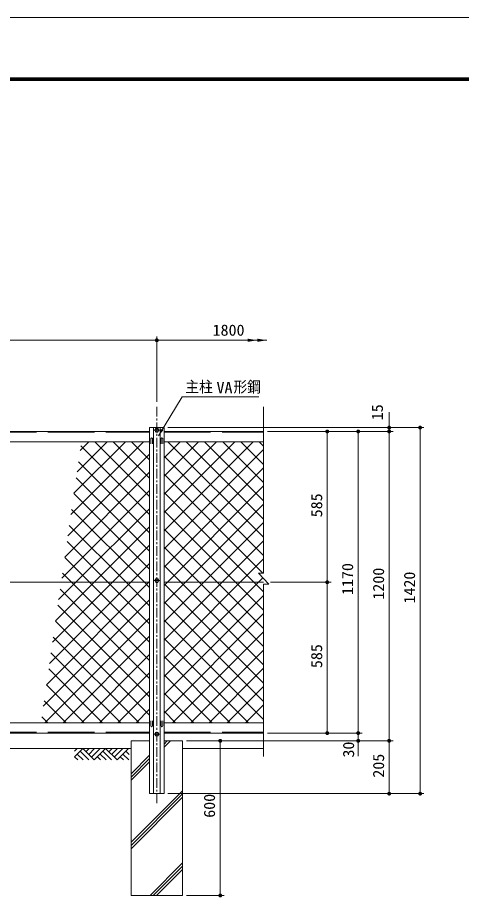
# Model space of a CAD drawing. Units: millimetres, scale not verified. Extents: x -4455 to 4455, y -3150 to 3150.
# Drawn here: x -2056 to -336, y -266 to 3150 of the extents above; entities that cross this region are included whole.
import ezdxf
from ezdxf.enums import TextEntityAlignment as Align

# ---------------------------------------------------------------- set-up
doc = ezdxf.new("R2010")
doc.units = ezdxf.units.MM
doc.header["$LTSCALE"] = 30
doc.linetypes.add('DASHED', pattern=[7.5, 6, -1.5])
doc.linetypes.add('USER1', pattern=[2, 1.25, -0.25, 0.25, -0.25])
for name, color, linetype, lineweight in [('0-1_SUNPOU', 1, 'Continuous', 18), ('0-2_6文字', 7, 'Continuous', 9), ('0-3_4基礎', 4, 'Continuous', 18), ('0-4_5寸法', 1, 'Continuous', 18), ('0-5_1部材', 7, 'Continuous', 18), ('0-6_GL', 7, 'Continuous', 9), ('0-7_中心線', 1, 'USER1', 18), ('0-8_8部品', 7, 'Continuous', 9), ('0-9_0', 7, 'Continuous', 9), ('0-A_2網', 4, 'Continuous', 18), ('0-D_D-TTL', 7, 'Continuous', 9)]:
    doc.layers.add(name, color=color, linetype=linetype, lineweight=lineweight)
doc.styles.add('ＭＳ ゴシック', font='')
doc.styles.get('ＭＳ ゴシック').set_extended_font_data('MS Gothic')

# ---------------------------------------------------------------- blocks, each defined once
blk = doc.blocks.new('M1')
at = {"layer": '0-1_SUNPOU'}
blk.add_line((-7.5, 0), (-57.86, 0), dxfattribs=at)
for points in [[(0, 0), (-7.5, 0), (-7.44, 0.94)], [(0, 0), (-7.44, -0.94), (-7.5, 0)], [(0, 0), (-7.44, 0.94), (-7.26, 1.87)], [(0, 0), (-7.26, -1.87), (-7.44, -0.94)], [(0, 0), (-7.26, 1.87), (-6.97, 2.76)], [(0, 0), (-6.97, -2.76), (-7.26, -1.87)], [(0, 0), (-6.97, 2.76), (-6.57, 3.61)], [(0, 0), (-6.57, -3.61), (-6.97, -2.76)], [(0, 0), (-6.57, 3.61), (-6.07, 4.41)], [(0, 0), (-6.07, -4.41), (-6.57, -3.61)], [(0, 0), (-6.07, 4.41), (-5.47, 5.13)], [(0, 0), (-5.47, -5.13), (-6.07, -4.41)], [(0, 0), (-5.47, 5.13), (-4.78, 5.78)], [(0, 0), (-4.78, -5.78), (-5.47, -5.13)], [(0, 0), (-4.78, 5.78), (-4.02, 6.33)], [(0, 0), (-4.02, -6.33), (-4.78, -5.78)], [(0, 0), (-4.02, 6.33), (-3.19, 6.79)], [(0, 0), (-3.19, -6.79), (-4.02, -6.33)], [(0, 0), (-3.19, 6.79), (-2.32, 7.13)], [(0, 0), (-2.32, -7.13), (-3.19, -6.79)], [(0, 0), (-2.32, 7.13), (-1.41, 7.37)], [(0, 0), (-1.41, -7.37), (-2.32, -7.13)], [(0, 0), (-1.41, 7.37), (-0.47, 7.49)], [(0, 0), (-0.47, -7.49), (-1.41, -7.37)], [(0, 0), (-0.47, 7.49), (0.47, 7.49)], [(0, 0), (0.47, -7.49), (-0.47, -7.49)], [(0, 0), (0.47, 7.49), (1.41, 7.37)], [(0, 0), (1.41, 7.37), (2.32, 7.13)], [(0, 0), (2.32, 7.13), (3.19, 6.79)], [(0, 0), (3.19, 6.79), (4.02, 6.33)], [(0, 0), (4.02, 6.33), (4.78, 5.78)], [(0, 0), (4.78, 5.78), (5.47, 5.13)], [(0, 0), (5.47, 5.13), (6.07, 4.41)], [(0, 0), (6.07, 4.41), (6.57, 3.61)], [(0, 0), (6.57, 3.61), (6.97, 2.76)], [(0, 0), (6.97, 2.76), (7.26, 1.87)], [(0, 0), (7.26, 1.87), (7.44, 0.94)], [(0, 0), (7.44, 0.94), (7.5, 0)], [(0, 0), (1.41, -7.37), (0.47, -7.49)], [(0, 0), (2.32, -7.13), (1.41, -7.37)], [(0, 0), (3.19, -6.79), (2.32, -7.13)], [(0, 0), (4.02, -6.33), (3.19, -6.79)], [(0, 0), (4.78, -5.78), (4.02, -6.33)], [(0, 0), (5.47, -5.13), (4.78, -5.78)], [(0, 0), (6.07, -4.41), (5.47, -5.13)], [(0, 0), (6.57, -3.61), (6.07, -4.41)], [(0, 0), (6.97, -2.76), (6.57, -3.61)], [(0, 0), (7.26, -1.87), (6.97, -2.76)], [(0, 0), (7.44, -0.94), (7.26, -1.87)], [(0, 0), (7.5, 0), (7.44, -0.94)]]:
    blk.add_solid(points, dxfattribs=at)
blk = doc.blocks.new('GL-マーク')
at = {"layer": '0-9_0', "color": 1, "lineweight": 18}
for p, q in [((-418.12, -21.21), (-396.91, 0)), ((-418.12, -63.64), (-354.48, 0)), ((-354.48, 0), (-265.86, -88.62)), ((-304.52, 0), (-329.5, -24.98)), ((-262.09, 0), (-308.29, -46.2)), ((-219.67, 0), (-287.08, -67.41)), ((-177.24, 0), (-265.86, -88.62)), ((-177.24, 0), (-88.62, -88.62)), ((-127.28, 0), (-152.26, -24.98)), ((-84.85, 0), (-131.05, -46.19)), ((-42.43, 0), (-109.83, -67.41)), ((0, 0), (-88.62, -88.62)), ((-418.12, -63.64), (-393.14, -88.62)), ((-396.91, -42.43), (-350.71, -88.62)), ((-375.7, -21.21), (-308.29, -88.62)), ((-240.88, -63.64), (-215.9, -88.62)), ((-219.67, -42.43), (-173.47, -88.62)), ((-198.45, -21.21), (-131.05, -88.62)), ((-38.66, -88.62), (-63.64, -63.64)), ((3.77, -88.62), (-42.43, -42.43)), ((4.99, -47.42), (-21.21, -21.21))]:
    blk.add_line(p, q, dxfattribs=at)

msp = doc.modelspace()

# ---------------------------------------------------------------- linework, layer by layer
at = {"layer": '0-2_6文字'}
msp.add_lwpolyline([(-1121.29, 1679.1), (-1418.97, 1679.1), (-1510.76, 1527.62)], dxfattribs=at)
msp.add_solid([(-1511.8, 1525.91), (-1500.71, 1554.27), (-1491.8, 1548.87)], dxfattribs=at)
at = {"layer": '0-3_4基礎', "color": 7, "lineweight": 9}
for p, q in [((-1616.86, 344.92), (-1616.86, -255.08)), ((-1616.86, 344.92), (-1544.86, 344.92)), ((-1488.86, 344.92), (-1416.86, 344.92)), ((-1416.86, 344.92), (-1416.86, -255.08)), ((-1616.86, -255.08), (-1416.86, -255.08))]:
    msp.add_line(p, q, dxfattribs=at)
at = {"layer": '0-3_4基礎'}
for p, q in [((-1488.86, 319.8), (-1463.74, 344.92)), ((-1488.86, 332.3), (-1476.24, 344.92)), ((-1488.86, 344.8), (-1488.74, 344.92)), ((-1616.86, 216.8), (-1544.86, 288.8)), ((-1616.86, 204.3), (-1544.86, 276.3)), ((-1616.86, 191.8), (-1544.86, 263.8)), ((-1616.86, -48.54), (-1416.86, 151.46)), ((-1616.86, -61.04), (-1416.86, 138.96)), ((-1616.86, -73.54), (-1416.86, 126.46)), ((-1543.2, -255.08), (-1416.86, -128.74)), ((-1530.7, -255.08), (-1416.86, -141.24)), ((-1518.2, -255.08), (-1416.86, -153.74))]:
    msp.add_line(p, q, dxfattribs=at)
at = {"layer": '0-4_5寸法'}
for p, q in [((-616.33, 1589.92), (-616.33, 1619.92)), ((-1473.86, 1559.92), (-481.33, 1559.92)), ((-1473.86, 1559.92), (-601.33, 1559.92)), ((-1088.16, 1544.92), (-601.33, 1544.92)), ((-1088.16, 1544.92), (-721.33, 1544.92)), ((-1088.16, 1544.92), (-601.33, 1544.92)), ((-1088.16, 1544.92), (-841.33, 1544.92)), ((-616.33, 1544.92), (-616.33, 1559.92)), ((-856.33, 989.92), (-856.33, 1514.92)), ((-736.33, 1514.92), (-736.33, 404.92)), ((-616.33, 1514.92), (-616.33, 374.92)), ((-616.33, 1514.92), (-616.33, 1484.92)), ((-496.33, 169.92), (-496.33, 1529.92)), ((-1076.03, 959.92), (-841.33, 959.92)), ((-1076.03, 959.92), (-841.33, 959.92)), ((-856.33, 929.92), (-856.33, 404.92)), ((-736.33, 404.92), (-736.33, 434.92)), ((-1401.86, 344.92), (-601.33, 344.92)), ((-1401.86, 344.92), (-601.33, 344.92)), ((-1401.86, 344.92), (-721.33, 344.92)), ((-1401.86, 344.92), (-1256.04, 344.92)), ((-1088.16, 374.92), (-721.33, 374.92)), ((-1088.16, 374.92), (-721.33, 374.92)), ((-1088.16, 374.92), (-841.33, 374.92)), ((-736.33, 374.92), (-736.33, 344.92)), ((-1271.04, -225.08), (-1271.04, 314.92)), ((-736.33, 314.92), (-736.33, 284.92)), ((-616.33, 314.92), (-616.33, 169.92)), ((-1473.86, 139.92), (-481.33, 139.92)), ((-1473.86, 139.92), (-601.33, 139.92)), ((-1401.86, -255.08), (-1256.04, -255.08))]:
    msp.add_line(p, q, dxfattribs=at)
at = {"layer": '0-5_1部材', "color": 1}
for p, q in [((-1516.86, 1660.18), (-1516.86, 1913.77)), ((-3286.86, 1898.77), (-1546.86, 1898.77)), ((-1512.44, 1898.77), (-1090.29, 1898.77)), ((-1127.79, 1898.77), (-1263.67, 1898.77))]:
    msp.add_line(p, q, dxfattribs=at)
at = {"layer": '0-5_1部材', "color": 4}
for p, q in [((-1103.16, 1640.56), (-1103.16, 995.78)), ((-1123.16, 995.78), (-1083.16, 952.7)), ((-1103.16, 995.78), (-1123.16, 995.78)), ((-1103.16, 952.7), (-1103.16, 283.49)), ((-1103.16, 952.7), (-1083.16, 952.7))]:
    msp.add_line(p, q, dxfattribs=at)
at = {"layer": '0-5_1部材', "lineweight": 9}
for p, q in [((-3288.86, 1544.92), (-1544.86, 1544.92)), ((-1544.86, 1559.92), (-1544.86, 139.92)), ((-1544.86, 1559.92), (-1488.86, 1559.92)), ((-1488.86, 1559.92), (-1488.86, 139.92)), ((-1488.86, 1544.92), (-1103.16, 1544.92)), ((-3288.86, 1504.92), (-1544.86, 1504.92)), ((-1488.86, 1504.92), (-1103.16, 1504.92)), ((-3288.86, 959.92), (-1544.86, 959.92)), ((-1488.86, 959.92), (-1103.16, 959.92)), ((-3288.86, 414.92), (-1544.86, 414.92)), ((-1488.86, 414.92), (-1103.16, 414.92)), ((-3288.86, 374.92), (-1544.86, 374.92)), ((-1488.86, 374.92), (-1103.16, 374.92)), ((-1544.86, 139.92), (-1488.86, 139.92))]:
    msp.add_line(p, q, dxfattribs=at)
at = {"layer": '0-5_1部材', "color": 1, "linetype": 'DASHED'}
for p, q in [((-3288.86, 1541.92), (-1544.86, 1541.92)), ((-1488.86, 1541.92), (-1103.16, 1541.92)), ((-3288.86, 377.92), (-1544.86, 377.92)), ((-1488.86, 377.92), (-1103.16, 377.92))]:
    msp.add_line(p, q, dxfattribs=at)
at = {"layer": '0-5_1部材', "color": 3}
for p, q in [((-1529.36, 1559.92), (-1529.36, 139.92)), ((-1504.36, 1559.92), (-1504.36, 139.92)), ((-1540.61, 1496.87), (-1539.86, 1517.37)), ((-1533.11, 1496.87), (-1533.86, 1517.37)), ((-1500.61, 1496.87), (-1499.86, 1517.37)), ((-1493.11, 1496.87), (-1493.86, 1517.37)), ((-1540.61, 422.97), (-1539.86, 402.47)), ((-1533.11, 422.97), (-1533.86, 402.47)), ((-1500.61, 422.97), (-1499.86, 402.47)), ((-1493.11, 422.97), (-1493.86, 402.47))]:
    msp.add_line(p, q, dxfattribs=at)
for centre, start, end in [((-1536.86, 1517.37), 0, 180), ((-1496.86, 1517.37), 0, 180), ((-1536.86, 402.47), 180, 0), ((-1496.86, 402.47), 180, 0)]:
    msp.add_arc(centre, 3, start, end, dxfattribs=at)
at = {"layer": '0-5_1部材', "color": 1}
for points in [[(-1165.29, 1905.02), (-1127.79, 1898.77), (-1165.29, 1892.52)], [(-1127.79, 1905.02), (-1090.29, 1898.77), (-1127.79, 1892.52)]]:
    msp.add_solid(points, dxfattribs=at)
at = {"layer": '0-6_GL'}
for p, q in [((-3216.86, 314.92), (-1616.86, 314.92)), ((-1416.86, 314.92), (-1103.16, 314.92))]:
    msp.add_line(p, q, dxfattribs=at)
at = {"layer": '0-7_中心線'}
msp.add_line((-1516.86, 1640.18), (-1516.86, 100.94), dxfattribs=at)
at = {"layer": '0-8_8部品', "color": 1, "linetype": 'USER1', "lineweight": 18}
for p, q in [((-1530.3, 1549.37), (-1503.41, 1549.37)), ((-1530.3, 966.35), (-1503.42, 966.35)), ((-1530.3, 370.47), (-1503.41, 370.47))]:
    msp.add_line(p, q, dxfattribs=at)
at = {"layer": '0-8_8部品', "color": 3, "lineweight": 18}
for p, q in [((-1522.29, 1545.19), (-1523.11, 1545.19)), ((-1511.44, 1545.19), (-1510.61, 1545.19))]:
    msp.add_line(p, q, dxfattribs=at)
for points in [[(-1509.02, 1549.37), (-1512.94, 1556.16), (-1520.78, 1556.16), (-1524.7, 1549.37), (-1520.78, 1542.58), (-1512.94, 1542.58)], [(-1509.03, 966.35), (-1512.95, 973.14), (-1520.79, 973.14), (-1524.71, 966.35), (-1520.79, 959.56), (-1512.95, 959.56)], [(-1509.02, 370.47), (-1512.94, 363.68), (-1520.78, 363.68), (-1524.7, 370.47), (-1520.78, 377.26), (-1512.94, 377.26)]]:
    msp.add_lwpolyline(points, close=True, dxfattribs=at)
for centre in [(-1516.86, 1549.37), (-1516.87, 966.35), (-1516.86, 370.47)]:
    msp.add_circle(centre, 6.8, dxfattribs=at)
at = {"layer": '0-A_2網'}
for p, q in [((-1849.82, 1223.07), (-1567.97, 1504.92)), ((-1837.94, 1305.67), (-1638.68, 1504.92)), ((-1826.06, 1388.26), (-1709.39, 1504.92)), ((-1814.18, 1470.85), (-1780.1, 1504.92)), ((-1544.86, 1293.22), (-1756.56, 1504.92)), ((-1544.86, 1363.93), (-1685.85, 1504.92)), ((-1544.86, 1434.64), (-1615.14, 1504.92)), ((-1488.86, 1442.61), (-1426.55, 1504.92)), ((-1488.86, 1371.9), (-1355.84, 1504.92)), ((-1488.86, 1301.19), (-1285.13, 1504.92)), ((-1488.86, 1230.48), (-1214.42, 1504.92)), ((-1488.86, 1159.76), (-1143.71, 1504.92)), ((-1103.16, 1134.36), (-1473.72, 1504.92)), ((-1103.16, 1205.07), (-1403.01, 1504.92)), ((-1103.16, 1275.78), (-1332.3, 1504.92)), ((-1103.16, 1346.49), (-1261.59, 1504.92)), ((-1103.16, 1417.2), (-1190.88, 1504.92)), ((-1103.16, 1487.91), (-1120.17, 1504.92)), ((-1544.86, 1222.51), (-1811.54, 1489.18)), ((-1488.86, 1089.05), (-1103.16, 1474.76)), ((-1861.7, 1140.48), (-1544.86, 1457.32)), ((-1103.16, 1063.65), (-1488.86, 1449.35)), ((-1544.86, 1151.8), (-1820.43, 1427.37)), ((-1488.86, 1018.34), (-1103.16, 1404.05)), ((-1873.58, 1057.89), (-1544.86, 1386.61)), ((-1106, 995.78), (-1488.86, 1378.64)), ((-1544.86, 1081.09), (-1829.32, 1365.55)), ((-1488.86, 947.63), (-1103.16, 1333.33)), ((-1885.46, 975.3), (-1544.86, 1315.9)), ((-1544.86, 1010.38), (-1838.22, 1303.73)), ((-1103.16, 922.23), (-1488.86, 1307.93)), ((-1565.12, 959.92), (-1847.11, 1241.91)), ((-1830.13, 959.92), (-1544.86, 1245.19)), ((-1488.86, 876.92), (-1103.16, 1262.62)), ((-1103.16, 851.52), (-1488.86, 1237.22)), ((-1635.83, 959.92), (-1856, 1180.09)), ((-1759.42, 959.92), (-1544.86, 1174.48)), ((-1488.86, 806.21), (-1103.16, 1191.91)), ((-1103.16, 780.81), (-1488.86, 1166.51)), ((-1706.54, 959.92), (-1864.89, 1118.27)), ((-1688.71, 959.92), (-1544.86, 1103.76)), ((-1488.86, 735.5), (-1103.16, 1121.2)), ((-1103.16, 710.1), (-1488.86, 1095.8)), ((-1777.25, 959.92), (-1873.79, 1056.46)), ((-1618, 959.92), (-1544.86, 1033.05)), ((-1488.86, 664.79), (-1103.16, 1050.49)), ((-1103.16, 639.39), (-1488.86, 1025.09)), ((-1847.96, 959.92), (-1882.68, 994.64)), ((-1944.86, 562.34), (-1547.29, 959.92)), ((-1932.98, 644.93), (-1618, 959.92)), ((-1921.1, 727.53), (-1688.71, 959.92)), ((-1909.22, 810.12), (-1759.42, 959.92)), ((-1897.34, 892.71), (-1830.13, 959.92)), ((-1544.86, 656.82), (-1847.96, 959.92)), ((-1544.86, 727.53), (-1777.25, 959.92)), ((-1544.86, 798.25), (-1706.54, 959.92)), ((-1544.86, 868.96), (-1635.83, 959.92)), ((-1544.86, 939.67), (-1565.12, 959.92)), ((-1547.29, 959.92), (-1544.86, 962.34)), ((-1488.86, 594.08), (-1105.83, 977.11)), ((-1544.86, 586.11), (-1891.57, 932.82)), ((-1103.16, 568.68), (-1488.86, 954.38)), ((-1956.75, 479.75), (-1544.86, 891.63)), ((-1488.86, 523.37), (-1103.16, 909.07)), ((-1544.86, 515.4), (-1900.46, 871)), ((-1103.16, 497.96), (-1488.86, 883.67)), ((-1950.87, 414.92), (-1544.86, 820.92)), ((-1488.86, 452.66), (-1103.16, 838.36)), ((-1544.86, 444.69), (-1909.36, 809.18)), ((-1103.16, 427.25), (-1488.86, 812.96)), ((-1455.89, 414.92), (-1103.16, 767.65)), ((-1585.8, 414.92), (-1918.25, 747.37)), ((-1880.16, 414.92), (-1544.86, 750.21)), ((-1161.54, 414.92), (-1488.86, 742.25)), ((-1656.51, 414.92), (-1927.14, 685.55)), ((-1385.18, 414.92), (-1103.16, 696.94)), ((-1809.44, 414.92), (-1544.86, 679.5)), ((-1232.25, 414.92), (-1488.86, 671.53)), ((-1727.22, 414.92), (-1936.03, 623.73)), ((-1314.47, 414.92), (-1103.16, 626.23)), ((-1738.73, 414.92), (-1544.86, 608.79)), ((-1302.96, 414.92), (-1488.86, 600.82)), ((-1797.93, 414.92), (-1944.93, 561.91)), ((-1243.76, 414.92), (-1103.16, 555.52)), ((-1668.02, 414.92), (-1544.86, 538.08)), ((-1373.67, 414.92), (-1488.86, 530.11)), ((-1868.65, 414.92), (-1953.82, 500.09)), ((-1173.05, 414.92), (-1103.16, 484.81)), ((-1597.31, 414.92), (-1544.86, 467.37)), ((-1444.38, 414.92), (-1488.86, 459.4)), ((-1939.36, 414.92), (-1962.71, 438.28))]:
    msp.add_line(p, q, dxfattribs=at)
at = {"layer": '0-D_D-TTL', "color": 2, "lineweight": 18}
msp.add_lwpolyline([(-4455.04, 3150.21), (4454.66, 3150.21), (4454.66, -3150.21), (-4455.04, -3150.21)], close=True, dxfattribs=at)
at = {"layer": '0-D_D-TTL'}
for points in [[(-4168.65, 2916.87), (4168.28, 2916.87), (4168.28, -2916.87), (-4168.65, -2916.87)], [(-4166, 2914.21), (4165.63, 2914.21), (4165.63, -2914.21), (-4166, -2914.21)], [(-4163.35, 2911.56), (4162.97, 2911.56), (4162.97, -2911.56), (-4163.35, -2911.56)], [(-4160.7, 2908.91), (4160.32, 2908.91), (4160.32, -2908.91), (-4160.7, -2908.91)], [(-4158.05, 2906.26), (4157.67, 2906.26), (4157.67, -2906.26), (-4158.05, -2906.26)]]:
    msp.add_lwpolyline(points, close=True, dxfattribs=at)

# ---------------------------------------------------------------- block references
at = {"layer": '0-4_5寸法'}
for p, rotation in [((-616.33, 1559.92), 270), ((-856.33, 1544.92), 90), ((-736.33, 1544.92), 90), ((-616.33, 1544.92), 90), ((-616.33, 1544.92), 90), ((-496.33, 1559.92), 90), ((-856.33, 959.92), 270), ((-856.33, 959.92), 90), ((-856.33, 374.92), 270), ((-736.33, 374.92), 270), ((-736.33, 374.92), 270), ((-616.33, 344.92), 270), ((-1271.04, 344.92), 90), ((-736.33, 344.92), 90), ((-616.33, 344.92), 90), ((-616.33, 139.92), 270), ((-496.33, 139.92), 270), ((-1271.04, -255.08), 270)]:
    msp.add_blockref('M1', p, dxfattribs=dict(at, rotation=rotation))
at = {"layer": '0-5_1部材'}
msp.add_blockref('M1', (-1516.86, 1898.77), dxfattribs=at)
at = {"layer": '0-6_GL', "xscale": 0.5, "yscale": 0.5}
msp.add_blockref('GL-マーク', (-1626.76, 314.92), dxfattribs=at)

# ---------------------------------------------------------------- texts
at = {"layer": '0-4_5寸法', "color": 3, "style": 'ＭＳ ゴシック', "width": 1.05}
for s, p in [('15', (-627.57, 1588.45)), ('585', (-863, 1211.92)), ('1170', (-743, 910.42)), ('1200', (-623, 892.42)), ('1420', (-503, 877.42)), ('585', (-863, 626.92)), ('30', (-739.29, 280.03)), ('205', (-623, 201.92)), ('600', (-1278.38, 46.39))]:
    msp.add_text(s, height=43.33, rotation=90, dxfattribs=at).set_placement(p, align=Align.BOTTOM_LEFT)
at = {"layer": '0-5_1部材', "color": 3, "style": 'ＭＳ ゴシック'}
for s, width, p in [('1800', 1.05, (-1300.75, 1903.31)), ('主柱', 0.9, (-1406.25, 1683.46)), ('形鋼', 0.9, (-1219.78, 1683.46)), ('VA', 1.05, (-1285.47, 1680.42))]:
    msp.add_text(s, height=43.33, dxfattribs=dict(at, width=width)).set_placement(p, align=Align.BOTTOM_LEFT)

doc.saveas('drawing.dxf')
